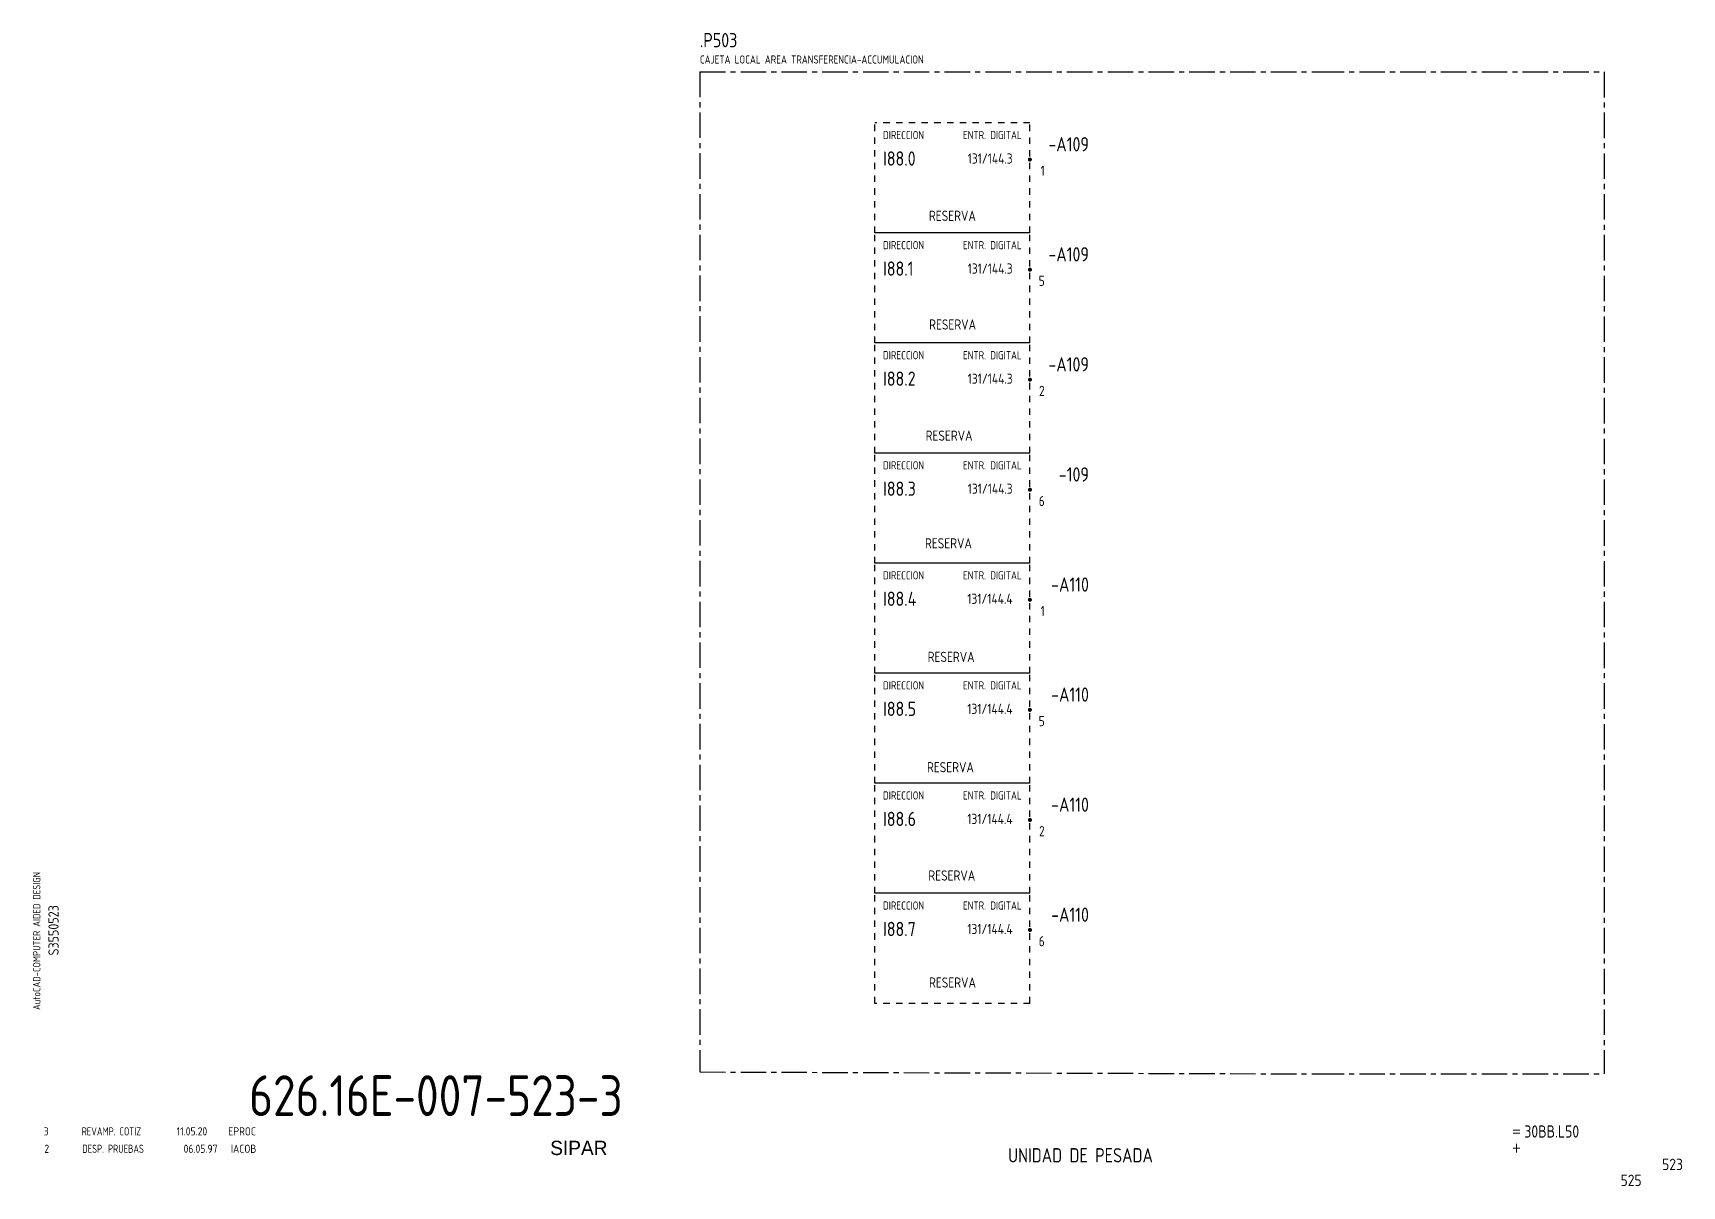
# Model space of a CAD drawing. Extents: x 10 to 414, y 6 to 289.
import ezdxf
from ezdxf.enums import TextEntityAlignment as Align

# ---------------------------------------------------------------- set-up
doc = ezdxf.new("R2010")
doc.units = 0
doc.header["$LTSCALE"] = 5
doc.header["$MEASUREMENT"] = 0
doc.linetypes.add('CENTER', pattern=[2, 1.25, -0.25, 0.25, -0.25])
doc.linetypes.add('HIDDEN1', pattern=[0.625, 0.3125, -0.3125])
doc.layers.get('0').update_dxf_attribs({"linetype": 'CONTINUOUS'})
doc.layers.add('3', color=3, linetype='CONTINUOUS')
doc.layers.add('CART', color=7, linetype='CONTINUOUS')
doc.styles.add('DIN', font='DIN.shx', dxfattribs={"width": 0.85})
doc.styles.add('N', font='ROMANS', dxfattribs={"width": 0.85, "height": 3})
doc.styles.add('X', font='UNIV.SHX', dxfattribs={"height": 3.5})

# ---------------------------------------------------------------- blocks, each defined once
blk = doc.blocks.new('B5-3')
at = {"linetype": 'Continuous', "const_width": 0.5}
blk.add_lwpolyline([(-0.25, 0, 1), (0.25, 0, 1)], format="xyb", close=True, dxfattribs=at)
blk = doc.blocks.new('REV2')
at = {"color": 3, "style": 'DIN'}
for s, width, p in [('2', 0.9, (12.45, 13.79)), ('DESP. PRUEBAS', 0.8, (21.76, 13.79)), ('06.05.97', 0.9, (46.59, 13.79)), ('IACOB', 0.9, (58.16, 13.79))]:
    blk.add_text(s, height=2, dxfattribs=dict(at, width=width)).set_placement(p)

msp = doc.modelspace()

# ---------------------------------------------------------------- linework, layer by layer
at = {"color": 3, "linetype": 'CENTER'}
for p, q in [((173.18, 279), (173.18, 33.63)), ((173.18, 279), (324.88, 278.97)), ((324.88, 278.97), (394.88, 278.97)), ((394.88, 278.97), (394.88, 33.16)), ((173.18, 33.63), (324.88, 33.16)), ((324.88, 33.16), (394.88, 33.16))]:
    msp.add_line(p, q, dxfattribs=at)
at = {"linetype": 'HIDDEN1'}
for p, q in [((254.09, 266.46), (216.09, 266.46)), ((216.09, 239.46), (216.09, 266.46)), ((254.09, 239.46), (254.09, 266.46)), ((254.09, 239.46), (216.09, 239.46)), ((216.09, 212.46), (216.09, 239.46)), ((254.09, 212.46), (254.09, 239.46)), ((254.09, 212.46), (216.09, 212.46)), ((216.09, 185.46), (216.09, 212.46)), ((254.09, 185.46), (254.09, 212.46)), ((254.09, 185.46), (216.09, 185.46)), ((216.09, 158.46), (216.09, 185.46)), ((254.09, 158.46), (254.09, 185.46)), ((216.09, 131.46), (216.09, 158.46)), ((254.09, 131.46), (254.09, 158.46)), ((254.09, 131.46), (216.09, 131.46)), ((216.09, 104.46), (216.09, 131.46)), ((254.09, 104.46), (254.09, 131.46)), ((216.09, 77.46), (216.09, 104.46)), ((254.09, 104.46), (216.09, 104.46)), ((254.09, 77.46), (254.09, 104.46)), ((254.09, 77.46), (216.09, 77.46)), ((216.09, 50.46), (216.09, 77.46)), ((254.09, 50.46), (254.09, 77.46)), ((254.09, 50.46), (216.09, 50.46))]:
    msp.add_line(p, q, dxfattribs=at)
at = {"linetype": 'Continuous'}
for p, q in [((254.09, 239.46), (216.09, 239.46)), ((254.09, 212.46), (216.09, 212.46)), ((254.09, 185.46), (216.09, 185.46)), ((254.09, 158.46), (216.09, 158.46)), ((254.09, 131.46), (216.09, 131.46)), ((254.09, 104.46), (216.09, 104.46)), ((254.09, 77.46), (216.09, 77.46))]:
    msp.add_line(p, q, dxfattribs=at)

# ---------------------------------------------------------------- block references
at = {"xscale": -1}
for p in [(254.09, 257.46), (254.09, 230.46), (254.09, 203.46), (254.09, 176.46), (254.09, 149.46), (254.09, 122.46), (254.09, 95.46), (254.09, 68.46)]:
    msp.add_blockref('B5-3', p, dxfattribs=at)
at = {"linetype": 'Continuous'}
msp.add_blockref('REV2', (0, 0), dxfattribs=at)

# ---------------------------------------------------------------- texts
at = {"color": 3, "style": 'DIN'}
for s, height, width, p in [('.P503', 3.5, 0.85, (173.18, 285)), ('I88.0', 3.5, 0.85, (218.09, 255.96)), ('I88.1', 3.5, 0.85, (218.09, 228.96)), ('I88.2', 3.5, 0.85, (218.09, 201.96)), ('I88.3', 3.5, 0.85, (218.09, 174.96)), ('I88.4', 3.5, 0.85, (218.09, 147.96)), ('I88.5', 3.5, 0.85, (218.09, 120.96)), ('I88.6', 3.5, 0.85, (218.09, 93.96)), ('I88.7', 3.5, 0.85, (218.09, 66.96)), ('3', 2, 0.9, (12.29, 18.06)), ('REVAMP. COTIZ', 2, 0.8, (21.61, 18.06)), ('11.05.20', 2, 0.9, (44.88, 18.06)), ('EPROC', 2, 0.9, (57.56, 18.06))]:
    msp.add_text(s, height=height, dxfattribs=dict(at, width=width)).set_placement(p)
at = {"style": 'DIN', "width": 0.85}
msp.add_text('CAJETA LOCAL AREA TRANSFERENCIA-ACCUMULACION', height=2, dxfattribs=at).set_placement((173.18, 281))
at = {"color": 1, "style": 'DIN', "width": 0.85}
for p in [(218.09, 262.46), (218.09, 235.46), (218.09, 208.46), (218.09, 181.46), (218.09, 154.46), (218.09, 127.46), (218.09, 100.46), (218.09, 73.46)]:
    msp.add_text('DIRECCION', height=2, dxfattribs=at).set_placement(p)
for p in [(252.09, 262.46), (252.09, 235.46), (252.09, 208.46), (252.09, 181.46), (252.09, 154.46), (252.09, 127.46), (252.09, 100.46), (252.09, 73.46)]:
    msp.add_text('ENTR. DIGITAL', height=2, dxfattribs=at).set_placement(p, align=Align.RIGHT)
at = {"color": 3, "style": 'DIN', "width": 0.85}
for s, p in [('-A109', (268.57, 259.46)), ('-A109', (268.57, 232.46)), ('-A109', (268.57, 205.46)), ('-109', (268.57, 178.46)), ('-A110', (268.57, 151.46)), ('-A110', (268.57, 124.46)), ('-A110', (268.57, 97.46)), ('-A110', (268.57, 70.46))]:
    msp.add_text(s, height=3.5, dxfattribs=at).set_placement(p, align=Align.RIGHT)
at = {"style": 'DIN', "width": 0.85}
for s, p in [('131/144.3', (249.85, 256.46)), ('1', (257.73, 253.46)), ('131/144.3', (249.85, 229.46)), ('5', (257.73, 226.46)), ('131/144.3', (249.85, 202.46)), ('2', (257.73, 199.46)), ('131/144.3', (249.85, 175.46)), ('6', (257.73, 172.46)), ('131/144.4', (249.85, 148.46)), ('1', (257.73, 145.46)), ('131/144.4', (249.85, 121.46)), ('5', (257.73, 118.46)), ('131/144.4', (249.85, 94.46)), ('2', (257.73, 91.46)), ('131/144.4', (249.85, 67.46)), ('6', (257.73, 64.46))]:
    msp.add_text(s, height=2.5, dxfattribs=at).set_placement(p, align=Align.RIGHT)
for p in [(235.09, 242.41), (235.14, 215.74), (234.28, 188.48), (234.12, 162.07), (234.78, 134.21), (234.61, 107.14), (234.94, 80.57), (235.11, 54.32)]:
    msp.add_text('RESERVA', height=2.5, dxfattribs=at).set_placement(p, align=Align.CENTER)
at = {"color": 2, "insert": (62.65, 32.82), "char_height": 10, "width": 111.0411, "attachment_point": 1, "style": 'DIN'}
msp.add_mtext('626.16E-007-523-3', dxfattribs=at)
at = {"layer": '3', "color": 2, "style": 'DIN', "width": 0.85}
msp.add_text('UNIDAD DE PESADA', height=3.5, dxfattribs=at).set_placement((266.5, 11.44), align=Align.CENTER)
at = {"layer": 'CART', "color": 1, "style": 'DIN', "width": 0.9}
msp.add_text('AutoCAD-COMPUTER AIDED DESIGN', height=1.8, rotation=90, dxfattribs=at).set_placement((11.47, 48.84))
at = {"layer": 'CART', "color": 3, "style": 'N', "width": 0.85}
for s, p in [('=', (372.24, 17.91)), ('+', (372.24, 13.87))]:
    msp.add_text(s, height=2.5, dxfattribs=at).set_placement(p)
at = {"layer": 'CART', "color": 3, "style": 'DIN', "width": 0.9, "flags": 1}
msp.add_attdef('S3550523', text='', height=2.5, rotation=90, dxfattribs=at).set_placement((15.95, 68.38), align=Align.CENTER)
at = {"layer": 'CART', "color": 3, "style": 'DIN', "width": 0.85}
msp.add_attdef('30BB.L50', text='', height=3, dxfattribs=at).set_placement((375.33, 16.63), align=Align.BOTTOM_LEFT)
at = {"layer": 'CART', "color": 6, "style": 'X', "flags": 1}
msp.add_attdef('SIPAR', text='', height=3.5, dxfattribs=at).set_placement((143.5, 15), align=Align.MIDDLE)
at = {"layer": 'CART', "color": 2, "style": 'DIN', "width": 0.9, "flags": 1}
msp.add_attdef('523', text='', height=2.8, dxfattribs=at).set_placement((414.2, 9.56), align=Align.RIGHT)
at = {"layer": 'CART', "color": 7, "style": 'DIN', "width": 0.9, "flags": 1}
msp.add_attdef('525', (398.93, 5.65), '', height=2.8, dxfattribs=at)

doc.saveas('drawing.dxf')
